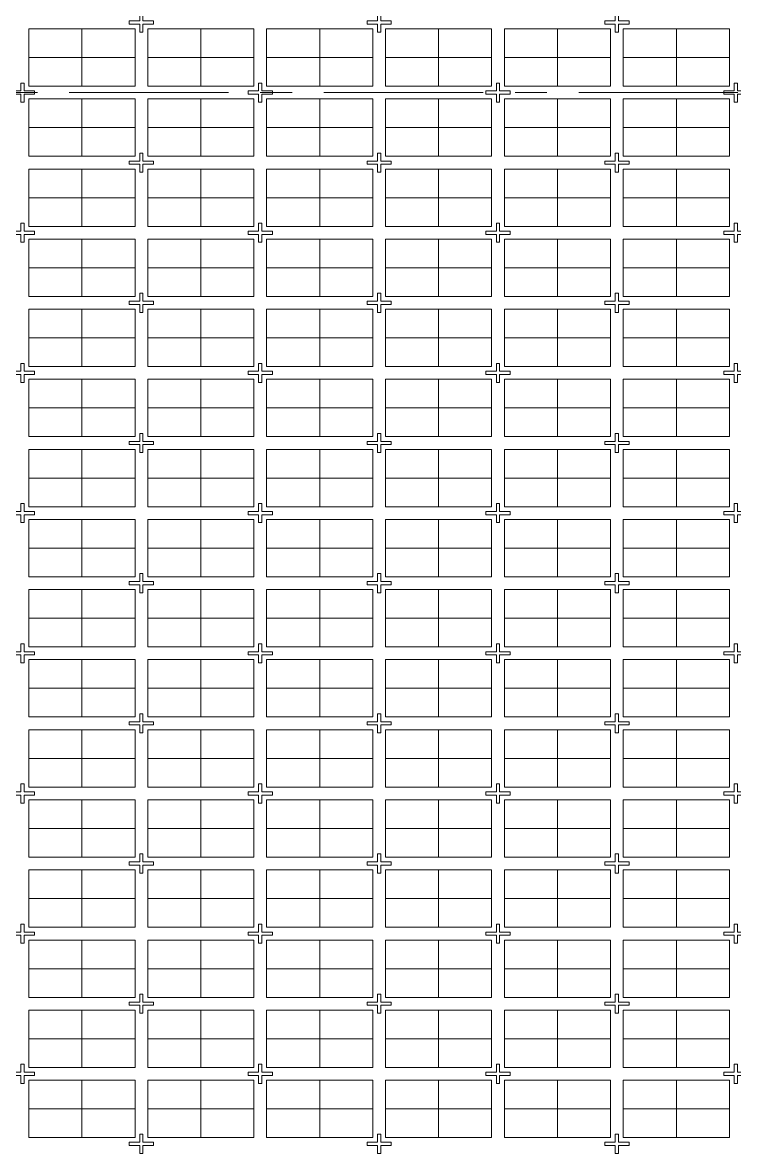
# Model space of a CAD drawing. Extents: x -109 to 32, y -47 to 43.
# Drawn here: x -86.82 to -70.05, y -29.88 to -3.39 of the extents above; entities that cross this region are included whole.
import ezdxf

# ---------------------------------------------------------------- set-up
doc = ezdxf.new("R2010")
doc.units = 0
doc.header["$LTSCALE"] = 3
doc.header["$MEASUREMENT"] = 0
for name, pattern in [('CENTER', [2, 1.25, -0.25, 0.25, -0.25]), ('HIDDEN', [0.375, 0.25, -0.125]), ('PHANTOM', [2.5, 1.25, -0.25, 0.25, -0.25, 0.25, -0.25])]:
    doc.linetypes.add(name, pattern=pattern)
for name, color, linetype, lineweight in [('CLIN', 1, 'CENTER', 15), ('FULL METAL', 33, 'HIDDEN', 15), ('PHANTOM', 5, 'PHANTOM', 15)]:
    doc.layers.add(name, color=color, linetype=linetype, lineweight=lineweight)

# ---------------------------------------------------------------- blocks, each defined once
blk = doc.blocks.new('*U12')
at = {"layer": 'FULL METAL'}
blk.add_lwpolyline([(-0.038, 0.038), (-0.038, 0.225), (0.038, 0.225), (0.038, 0.038), (0.285, 0.038), (0.285, -0.038), (0.038, -0.038), (0.038, -0.225), (-0.038, -0.225), (-0.038, -0.038), (-0.285, -0.038), (-0.285, 0.038)], close=True, dxfattribs=at)
blk = doc.blocks.new('*U13')
at = {"layer": 'CLIN'}
for p in [(5.6, 29.7), (11.2, 29.7), (16.8, 29.7), (22.4, 29.7), (5.6, 26.4), (11.2, 26.4), (16.8, 26.4), (22.4, 26.4), (5.6, 23.1), (11.2, 23.1), (16.8, 23.1), (22.4, 23.1), (5.6, 19.8), (11.2, 19.8), (16.8, 19.8), (22.4, 19.8), (5.6, 16.5), (11.2, 16.5), (16.8, 16.5), (22.4, 16.5), (5.6, 13.2), (11.2, 13.2), (16.8, 13.2), (22.4, 13.2), (5.6, 9.9), (11.2, 9.9), (16.8, 9.9), (22.4, 9.9), (5.6, 6.6), (11.2, 6.6), (16.8, 6.6), (22.4, 6.6)]:
    blk.add_blockref('*U12', p, dxfattribs=at)
blk = doc.blocks.new('*U14')
at = {"layer": 'FULL METAL'}
blk.add_lwpolyline([(-0.038, 0.038), (-0.038, 0.225), (0.038, 0.225), (0.038, 0.038), (0.285, 0.038), (0.285, -0.038), (0.038, -0.038), (0.038, -0.225), (-0.038, -0.225), (-0.038, -0.038), (-0.285, -0.038), (-0.285, 0.038)], close=True, dxfattribs=at)
blk = doc.blocks.new('*U15')
at = {"layer": 'CLIN'}
for p in [(5.6, 29.7), (11.2, 29.7), (16.8, 29.7), (5.6, 26.4), (11.2, 26.4), (16.8, 26.4), (5.6, 23.1), (11.2, 23.1), (16.8, 23.1), (5.6, 19.8), (11.2, 19.8), (16.8, 19.8), (5.6, 16.5), (11.2, 16.5), (16.8, 16.5), (5.6, 13.2), (11.2, 13.2), (16.8, 13.2), (5.6, 9.9), (11.2, 9.9), (16.8, 9.9), (5.6, 6.6), (11.2, 6.6), (16.8, 6.6), (5.6, 3.3), (11.2, 3.3), (16.8, 3.3)]:
    blk.add_blockref('*U14', p, dxfattribs=at)

msp = doc.modelspace()

# ---------------------------------------------------------------- linework, layer by layer
at = {"layer": 'CLIN'}
for p, q in [((-85.4232, -3.5448), (-85.4232, -4.8948)), ((-85.4232, -3.5448), (-85.4232, -4.8948)), ((-82.6232, -3.5448), (-82.6232, -4.8948)), ((-82.6232, -3.5448), (-82.6232, -4.8948)), ((-79.8232, -3.5448), (-79.8232, -4.8948)), ((-79.8232, -3.5448), (-79.8232, -4.8948)), ((-77.0232, -3.5448), (-77.0232, -4.8948)), ((-77.0232, -3.5448), (-77.0232, -4.8948)), ((-74.2232, -3.5448), (-74.2232, -4.8948)), ((-74.2232, -3.5448), (-74.2232, -4.8948)), ((-71.4232, -3.5448), (-71.4232, -4.8948)), ((-71.4232, -3.5448), (-71.4232, -4.8948)), ((-84.1732, -4.2198), (-86.6732, -4.2198)), ((-84.1732, -4.2198), (-86.6732, -4.2198)), ((-81.3732, -4.2198), (-83.8732, -4.2198)), ((-81.3732, -4.2198), (-83.8732, -4.2198)), ((-78.5732, -4.2198), (-81.0732, -4.2198)), ((-78.5732, -4.2198), (-81.0732, -4.2198)), ((-75.7732, -4.2198), (-78.2732, -4.2198)), ((-75.7732, -4.2198), (-78.2732, -4.2198)), ((-72.9732, -4.2198), (-75.4732, -4.2198)), ((-72.9732, -4.2198), (-75.4732, -4.2198)), ((-70.1732, -4.2198), (-72.6732, -4.2198)), ((-70.1732, -4.2198), (-72.6732, -4.2198)), ((-97.7232, -5.0448), (19.2768, -5.0448)), ((-85.4232, -5.1948), (-85.4232, -6.5448)), ((-85.4232, -5.1948), (-85.4232, -6.5448)), ((-82.6232, -5.1948), (-82.6232, -6.5448)), ((-82.6232, -5.1948), (-82.6232, -6.5448)), ((-79.8232, -5.1948), (-79.8232, -6.5448)), ((-79.8232, -5.1948), (-79.8232, -6.5448)), ((-77.0232, -5.1948), (-77.0232, -6.5448)), ((-77.0232, -5.1948), (-77.0232, -6.5448)), ((-74.2232, -5.1948), (-74.2232, -6.5448)), ((-74.2232, -5.1948), (-74.2232, -6.5448)), ((-71.4232, -5.1948), (-71.4232, -6.5448)), ((-71.4232, -5.1948), (-71.4232, -6.5448)), ((-84.1732, -5.8698), (-86.6732, -5.8698)), ((-84.1732, -5.8698), (-86.6732, -5.8698)), ((-81.3732, -5.8698), (-83.8732, -5.8698)), ((-81.3732, -5.8698), (-83.8732, -5.8698)), ((-78.5732, -5.8698), (-81.0732, -5.8698)), ((-78.5732, -5.8698), (-81.0732, -5.8698)), ((-75.7732, -5.8698), (-78.2732, -5.8698)), ((-75.7732, -5.8698), (-78.2732, -5.8698)), ((-72.9732, -5.8698), (-75.4732, -5.8698)), ((-72.9732, -5.8698), (-75.4732, -5.8698)), ((-70.1732, -5.8698), (-72.6732, -5.8698)), ((-70.1732, -5.8698), (-72.6732, -5.8698)), ((-85.4232, -8.1948), (-85.4232, -6.8448)), ((-85.4232, -8.1948), (-85.4232, -6.8448)), ((-82.6232, -8.1948), (-82.6232, -6.8448)), ((-82.6232, -8.1948), (-82.6232, -6.8448)), ((-79.8232, -8.1948), (-79.8232, -6.8448)), ((-79.8232, -8.1948), (-79.8232, -6.8448)), ((-77.0232, -8.1948), (-77.0232, -6.8448)), ((-77.0232, -8.1948), (-77.0232, -6.8448)), ((-74.2232, -8.1948), (-74.2232, -6.8448)), ((-74.2232, -8.1948), (-74.2232, -6.8448)), ((-71.4232, -8.1948), (-71.4232, -6.8448)), ((-71.4232, -8.1948), (-71.4232, -6.8448)), ((-84.1732, -7.5198), (-86.6732, -7.5198)), ((-84.1732, -7.5198), (-86.6732, -7.5198)), ((-81.3732, -7.5198), (-83.8732, -7.5198)), ((-81.3732, -7.5198), (-83.8732, -7.5198)), ((-78.5732, -7.5198), (-81.0732, -7.5198)), ((-78.5732, -7.5198), (-81.0732, -7.5198)), ((-75.7732, -7.5198), (-78.2732, -7.5198)), ((-75.7732, -7.5198), (-78.2732, -7.5198)), ((-72.9732, -7.5198), (-75.4732, -7.5198)), ((-72.9732, -7.5198), (-75.4732, -7.5198)), ((-70.1732, -7.5198), (-72.6732, -7.5198)), ((-70.1732, -7.5198), (-72.6732, -7.5198)), ((-85.4232, -9.8448), (-85.4232, -8.4948)), ((-85.4232, -9.8448), (-85.4232, -8.4948)), ((-82.6232, -9.8448), (-82.6232, -8.4948)), ((-82.6232, -9.8448), (-82.6232, -8.4948)), ((-79.8232, -9.8448), (-79.8232, -8.4948)), ((-79.8232, -9.8448), (-79.8232, -8.4948)), ((-77.0232, -9.8448), (-77.0232, -8.4948)), ((-77.0232, -9.8448), (-77.0232, -8.4948)), ((-74.2232, -9.8448), (-74.2232, -8.4948)), ((-74.2232, -9.8448), (-74.2232, -8.4948)), ((-71.4232, -9.8448), (-71.4232, -8.4948)), ((-71.4232, -9.8448), (-71.4232, -8.4948)), ((-84.1732, -9.1698), (-86.6732, -9.1698)), ((-84.1732, -9.1698), (-86.6732, -9.1698)), ((-81.3732, -9.1698), (-83.8732, -9.1698)), ((-81.3732, -9.1698), (-83.8732, -9.1698)), ((-78.5732, -9.1698), (-81.0732, -9.1698)), ((-78.5732, -9.1698), (-81.0732, -9.1698)), ((-75.7732, -9.1698), (-78.2732, -9.1698)), ((-75.7732, -9.1698), (-78.2732, -9.1698)), ((-72.9732, -9.1698), (-75.4732, -9.1698)), ((-72.9732, -9.1698), (-75.4732, -9.1698)), ((-70.1732, -9.1698), (-72.6732, -9.1698)), ((-70.1732, -9.1698), (-72.6732, -9.1698)), ((-85.4232, -11.4948), (-85.4232, -10.1448)), ((-85.4232, -11.4948), (-85.4232, -10.1448)), ((-82.6232, -11.4948), (-82.6232, -10.1448)), ((-82.6232, -11.4948), (-82.6232, -10.1448)), ((-79.8232, -11.4948), (-79.8232, -10.1448)), ((-79.8232, -11.4948), (-79.8232, -10.1448)), ((-77.0232, -11.4948), (-77.0232, -10.1448)), ((-77.0232, -11.4948), (-77.0232, -10.1448)), ((-74.2232, -11.4948), (-74.2232, -10.1448)), ((-74.2232, -11.4948), (-74.2232, -10.1448)), ((-71.4232, -11.4948), (-71.4232, -10.1448)), ((-71.4232, -11.4948), (-71.4232, -10.1448)), ((-84.1732, -10.8198), (-86.6732, -10.8198)), ((-84.1732, -10.8198), (-86.6732, -10.8198)), ((-81.3732, -10.8198), (-83.8732, -10.8198)), ((-81.3732, -10.8198), (-83.8732, -10.8198)), ((-78.5732, -10.8198), (-81.0732, -10.8198)), ((-78.5732, -10.8198), (-81.0732, -10.8198)), ((-75.7732, -10.8198), (-78.2732, -10.8198)), ((-75.7732, -10.8198), (-78.2732, -10.8198)), ((-72.9732, -10.8198), (-75.4732, -10.8198)), ((-72.9732, -10.8198), (-75.4732, -10.8198)), ((-70.1732, -10.8198), (-72.6732, -10.8198)), ((-70.1732, -10.8198), (-72.6732, -10.8198)), ((-85.4232, -13.1448), (-85.4232, -11.7948)), ((-85.4232, -13.1448), (-85.4232, -11.7948)), ((-82.6232, -13.1448), (-82.6232, -11.7948)), ((-82.6232, -13.1448), (-82.6232, -11.7948)), ((-79.8232, -13.1448), (-79.8232, -11.7948)), ((-79.8232, -13.1448), (-79.8232, -11.7948)), ((-77.0232, -13.1448), (-77.0232, -11.7948)), ((-77.0232, -13.1448), (-77.0232, -11.7948)), ((-74.2232, -13.1448), (-74.2232, -11.7948)), ((-74.2232, -13.1448), (-74.2232, -11.7948)), ((-71.4232, -13.1448), (-71.4232, -11.7948)), ((-71.4232, -13.1448), (-71.4232, -11.7948)), ((-84.1732, -12.4698), (-86.6732, -12.4698)), ((-84.1732, -12.4698), (-86.6732, -12.4698)), ((-81.3732, -12.4698), (-83.8732, -12.4698)), ((-81.3732, -12.4698), (-83.8732, -12.4698)), ((-78.5732, -12.4698), (-81.0732, -12.4698)), ((-78.5732, -12.4698), (-81.0732, -12.4698)), ((-75.7732, -12.4698), (-78.2732, -12.4698)), ((-75.7732, -12.4698), (-78.2732, -12.4698)), ((-72.9732, -12.4698), (-75.4732, -12.4698)), ((-72.9732, -12.4698), (-75.4732, -12.4698)), ((-70.1732, -12.4698), (-72.6732, -12.4698)), ((-70.1732, -12.4698), (-72.6732, -12.4698)), ((-85.4232, -14.7948), (-85.4232, -13.4448)), ((-85.4232, -14.7948), (-85.4232, -13.4448)), ((-82.6232, -14.7948), (-82.6232, -13.4448)), ((-82.6232, -14.7948), (-82.6232, -13.4448)), ((-79.8232, -14.7948), (-79.8232, -13.4448)), ((-79.8232, -14.7948), (-79.8232, -13.4448)), ((-77.0232, -14.7948), (-77.0232, -13.4448)), ((-77.0232, -14.7948), (-77.0232, -13.4448)), ((-74.2232, -14.7948), (-74.2232, -13.4448)), ((-74.2232, -14.7948), (-74.2232, -13.4448)), ((-71.4232, -14.7948), (-71.4232, -13.4448)), ((-71.4232, -14.7948), (-71.4232, -13.4448)), ((-84.1732, -14.1198), (-86.6732, -14.1198)), ((-84.1732, -14.1198), (-86.6732, -14.1198)), ((-81.3732, -14.1198), (-83.8732, -14.1198)), ((-81.3732, -14.1198), (-83.8732, -14.1198)), ((-78.5732, -14.1198), (-81.0732, -14.1198)), ((-78.5732, -14.1198), (-81.0732, -14.1198)), ((-75.7732, -14.1198), (-78.2732, -14.1198)), ((-75.7732, -14.1198), (-78.2732, -14.1198)), ((-72.9732, -14.1198), (-75.4732, -14.1198)), ((-72.9732, -14.1198), (-75.4732, -14.1198)), ((-70.1732, -14.1198), (-72.6732, -14.1198)), ((-70.1732, -14.1198), (-72.6732, -14.1198)), ((-85.4232, -16.4448), (-85.4232, -15.0948)), ((-85.4232, -16.4448), (-85.4232, -15.0948)), ((-82.6232, -16.4448), (-82.6232, -15.0948)), ((-82.6232, -16.4448), (-82.6232, -15.0948)), ((-79.8232, -16.4448), (-79.8232, -15.0948)), ((-79.8232, -16.4448), (-79.8232, -15.0948)), ((-77.0232, -16.4448), (-77.0232, -15.0948)), ((-77.0232, -16.4448), (-77.0232, -15.0948)), ((-74.2232, -16.4448), (-74.2232, -15.0948)), ((-74.2232, -16.4448), (-74.2232, -15.0948)), ((-71.4232, -16.4448), (-71.4232, -15.0948)), ((-71.4232, -16.4448), (-71.4232, -15.0948)), ((-84.1732, -15.7698), (-86.6732, -15.7698)), ((-84.1732, -15.7698), (-86.6732, -15.7698)), ((-81.3732, -15.7698), (-83.8732, -15.7698)), ((-81.3732, -15.7698), (-83.8732, -15.7698)), ((-78.5732, -15.7698), (-81.0732, -15.7698)), ((-78.5732, -15.7698), (-81.0732, -15.7698)), ((-75.7732, -15.7698), (-78.2732, -15.7698)), ((-75.7732, -15.7698), (-78.2732, -15.7698)), ((-72.9732, -15.7698), (-75.4732, -15.7698)), ((-72.9732, -15.7698), (-75.4732, -15.7698)), ((-70.1732, -15.7698), (-72.6732, -15.7698)), ((-70.1732, -15.7698), (-72.6732, -15.7698)), ((-85.4232, -18.0948), (-85.4232, -16.7448)), ((-85.4232, -18.0948), (-85.4232, -16.7448)), ((-82.6232, -18.0948), (-82.6232, -16.7448)), ((-82.6232, -18.0948), (-82.6232, -16.7448)), ((-79.8232, -18.0948), (-79.8232, -16.7448)), ((-79.8232, -18.0948), (-79.8232, -16.7448)), ((-77.0232, -18.0948), (-77.0232, -16.7448)), ((-77.0232, -18.0948), (-77.0232, -16.7448)), ((-74.2232, -18.0948), (-74.2232, -16.7448)), ((-74.2232, -18.0948), (-74.2232, -16.7448)), ((-71.4232, -18.0948), (-71.4232, -16.7448)), ((-71.4232, -18.0948), (-71.4232, -16.7448)), ((-84.1732, -17.4198), (-86.6732, -17.4198)), ((-84.1732, -17.4198), (-86.6732, -17.4198)), ((-81.3732, -17.4198), (-83.8732, -17.4198)), ((-81.3732, -17.4198), (-83.8732, -17.4198)), ((-78.5732, -17.4198), (-81.0732, -17.4198)), ((-78.5732, -17.4198), (-81.0732, -17.4198)), ((-75.7732, -17.4198), (-78.2732, -17.4198)), ((-75.7732, -17.4198), (-78.2732, -17.4198)), ((-72.9732, -17.4198), (-75.4732, -17.4198)), ((-72.9732, -17.4198), (-75.4732, -17.4198)), ((-70.1732, -17.4198), (-72.6732, -17.4198)), ((-70.1732, -17.4198), (-72.6732, -17.4198)), ((-85.4232, -19.7448), (-85.4232, -18.3948)), ((-85.4232, -19.7448), (-85.4232, -18.3948)), ((-82.6232, -19.7448), (-82.6232, -18.3948)), ((-82.6232, -19.7448), (-82.6232, -18.3948)), ((-79.8232, -19.7448), (-79.8232, -18.3948)), ((-79.8232, -19.7448), (-79.8232, -18.3948)), ((-77.0232, -19.7448), (-77.0232, -18.3948)), ((-77.0232, -19.7448), (-77.0232, -18.3948)), ((-74.2232, -19.7448), (-74.2232, -18.3948)), ((-74.2232, -19.7448), (-74.2232, -18.3948)), ((-71.4232, -19.7448), (-71.4232, -18.3948)), ((-71.4232, -19.7448), (-71.4232, -18.3948)), ((-84.1732, -19.0698), (-86.6732, -19.0698)), ((-84.1732, -19.0698), (-86.6732, -19.0698)), ((-81.3732, -19.0698), (-83.8732, -19.0698)), ((-81.3732, -19.0698), (-83.8732, -19.0698)), ((-78.5732, -19.0698), (-81.0732, -19.0698)), ((-78.5732, -19.0698), (-81.0732, -19.0698)), ((-75.7732, -19.0698), (-78.2732, -19.0698)), ((-75.7732, -19.0698), (-78.2732, -19.0698)), ((-72.9732, -19.0698), (-75.4732, -19.0698)), ((-72.9732, -19.0698), (-75.4732, -19.0698)), ((-70.1732, -19.0698), (-72.6732, -19.0698)), ((-70.1732, -19.0698), (-72.6732, -19.0698)), ((-85.4232, -21.3948), (-85.4232, -20.0448)), ((-85.4232, -21.3948), (-85.4232, -20.0448)), ((-82.6232, -21.3948), (-82.6232, -20.0448)), ((-82.6232, -21.3948), (-82.6232, -20.0448)), ((-79.8232, -21.3948), (-79.8232, -20.0448)), ((-79.8232, -21.3948), (-79.8232, -20.0448)), ((-77.0232, -21.3948), (-77.0232, -20.0448)), ((-77.0232, -21.3948), (-77.0232, -20.0448)), ((-74.2232, -21.3948), (-74.2232, -20.0448)), ((-74.2232, -21.3948), (-74.2232, -20.0448)), ((-71.4232, -21.3948), (-71.4232, -20.0448)), ((-71.4232, -21.3948), (-71.4232, -20.0448)), ((-84.1732, -20.7198), (-86.6732, -20.7198)), ((-84.1732, -20.7198), (-86.6732, -20.7198)), ((-81.3732, -20.7198), (-83.8732, -20.7198)), ((-81.3732, -20.7198), (-83.8732, -20.7198)), ((-78.5732, -20.7198), (-81.0732, -20.7198)), ((-78.5732, -20.7198), (-81.0732, -20.7198)), ((-75.7732, -20.7198), (-78.2732, -20.7198)), ((-75.7732, -20.7198), (-78.2732, -20.7198)), ((-72.9732, -20.7198), (-75.4732, -20.7198)), ((-72.9732, -20.7198), (-75.4732, -20.7198)), ((-70.1732, -20.7198), (-72.6732, -20.7198)), ((-70.1732, -20.7198), (-72.6732, -20.7198)), ((-85.4232, -23.0448), (-85.4232, -21.6948)), ((-85.4232, -23.0448), (-85.4232, -21.6948)), ((-82.6232, -23.0448), (-82.6232, -21.6948)), ((-82.6232, -23.0448), (-82.6232, -21.6948)), ((-79.8232, -23.0448), (-79.8232, -21.6948)), ((-79.8232, -23.0448), (-79.8232, -21.6948)), ((-77.0232, -23.0448), (-77.0232, -21.6948)), ((-77.0232, -23.0448), (-77.0232, -21.6948)), ((-74.2232, -23.0448), (-74.2232, -21.6948)), ((-74.2232, -23.0448), (-74.2232, -21.6948)), ((-71.4232, -23.0448), (-71.4232, -21.6948)), ((-71.4232, -23.0448), (-71.4232, -21.6948)), ((-84.1732, -22.3698), (-86.6732, -22.3698)), ((-84.1732, -22.3698), (-86.6732, -22.3698)), ((-81.3732, -22.3698), (-83.8732, -22.3698)), ((-81.3732, -22.3698), (-83.8732, -22.3698)), ((-78.5732, -22.3698), (-81.0732, -22.3698)), ((-78.5732, -22.3698), (-81.0732, -22.3698)), ((-75.7732, -22.3698), (-78.2732, -22.3698)), ((-75.7732, -22.3698), (-78.2732, -22.3698)), ((-72.9732, -22.3698), (-75.4732, -22.3698)), ((-72.9732, -22.3698), (-75.4732, -22.3698)), ((-70.1732, -22.3698), (-72.6732, -22.3698)), ((-70.1732, -22.3698), (-72.6732, -22.3698)), ((-85.4232, -24.6948), (-85.4232, -23.3448)), ((-85.4232, -24.6948), (-85.4232, -23.3448)), ((-82.6232, -24.6948), (-82.6232, -23.3448)), ((-82.6232, -24.6948), (-82.6232, -23.3448)), ((-79.8232, -24.6948), (-79.8232, -23.3448)), ((-79.8232, -24.6948), (-79.8232, -23.3448)), ((-77.0232, -24.6948), (-77.0232, -23.3448)), ((-77.0232, -24.6948), (-77.0232, -23.3448)), ((-74.2232, -24.6948), (-74.2232, -23.3448)), ((-74.2232, -24.6948), (-74.2232, -23.3448)), ((-71.4232, -24.6948), (-71.4232, -23.3448)), ((-71.4232, -24.6948), (-71.4232, -23.3448)), ((-84.1732, -24.0198), (-86.6732, -24.0198)), ((-84.1732, -24.0198), (-86.6732, -24.0198)), ((-81.3732, -24.0198), (-83.8732, -24.0198)), ((-81.3732, -24.0198), (-83.8732, -24.0198)), ((-78.5732, -24.0198), (-81.0732, -24.0198)), ((-78.5732, -24.0198), (-81.0732, -24.0198)), ((-75.7732, -24.0198), (-78.2732, -24.0198)), ((-75.7732, -24.0198), (-78.2732, -24.0198)), ((-72.9732, -24.0198), (-75.4732, -24.0198)), ((-72.9732, -24.0198), (-75.4732, -24.0198)), ((-70.1732, -24.0198), (-72.6732, -24.0198)), ((-70.1732, -24.0198), (-72.6732, -24.0198)), ((-85.4232, -26.3448), (-85.4232, -24.9948)), ((-85.4232, -26.3448), (-85.4232, -24.9948)), ((-82.6232, -26.3448), (-82.6232, -24.9948)), ((-82.6232, -26.3448), (-82.6232, -24.9948)), ((-79.8232, -26.3448), (-79.8232, -24.9948)), ((-79.8232, -26.3448), (-79.8232, -24.9948)), ((-77.0232, -26.3448), (-77.0232, -24.9948)), ((-77.0232, -26.3448), (-77.0232, -24.9948)), ((-74.2232, -26.3448), (-74.2232, -24.9948)), ((-74.2232, -26.3448), (-74.2232, -24.9948)), ((-71.4232, -26.3448), (-71.4232, -24.9948)), ((-71.4232, -26.3448), (-71.4232, -24.9948)), ((-84.1732, -25.6698), (-86.6732, -25.6698)), ((-84.1732, -25.6698), (-86.6732, -25.6698)), ((-81.3732, -25.6698), (-83.8732, -25.6698)), ((-81.3732, -25.6698), (-83.8732, -25.6698)), ((-78.5732, -25.6698), (-81.0732, -25.6698)), ((-78.5732, -25.6698), (-81.0732, -25.6698)), ((-75.7732, -25.6698), (-78.2732, -25.6698)), ((-75.7732, -25.6698), (-78.2732, -25.6698)), ((-72.9732, -25.6698), (-75.4732, -25.6698)), ((-72.9732, -25.6698), (-75.4732, -25.6698)), ((-70.1732, -25.6698), (-72.6732, -25.6698)), ((-70.1732, -25.6698), (-72.6732, -25.6698)), ((-85.4232, -27.9948), (-85.4232, -26.6448)), ((-85.4232, -27.9948), (-85.4232, -26.6448)), ((-82.6232, -27.9948), (-82.6232, -26.6448)), ((-82.6232, -27.9948), (-82.6232, -26.6448)), ((-79.8232, -27.9948), (-79.8232, -26.6448)), ((-79.8232, -27.9948), (-79.8232, -26.6448)), ((-77.0232, -27.9948), (-77.0232, -26.6448)), ((-77.0232, -27.9948), (-77.0232, -26.6448)), ((-74.2232, -27.9948), (-74.2232, -26.6448)), ((-74.2232, -27.9948), (-74.2232, -26.6448)), ((-71.4232, -27.9948), (-71.4232, -26.6448)), ((-71.4232, -27.9948), (-71.4232, -26.6448)), ((-84.1732, -27.3198), (-86.6732, -27.3198)), ((-84.1732, -27.3198), (-86.6732, -27.3198)), ((-81.3732, -27.3198), (-83.8732, -27.3198)), ((-81.3732, -27.3198), (-83.8732, -27.3198)), ((-78.5732, -27.3198), (-81.0732, -27.3198)), ((-78.5732, -27.3198), (-81.0732, -27.3198)), ((-75.7732, -27.3198), (-78.2732, -27.3198)), ((-75.7732, -27.3198), (-78.2732, -27.3198)), ((-72.9732, -27.3198), (-75.4732, -27.3198)), ((-72.9732, -27.3198), (-75.4732, -27.3198)), ((-70.1732, -27.3198), (-72.6732, -27.3198)), ((-70.1732, -27.3198), (-72.6732, -27.3198)), ((-85.4232, -29.6448), (-85.4232, -28.2948)), ((-85.4232, -29.6448), (-85.4232, -28.2948)), ((-82.6232, -29.6448), (-82.6232, -28.2948)), ((-82.6232, -29.6448), (-82.6232, -28.2948)), ((-79.8232, -29.6448), (-79.8232, -28.2948)), ((-79.8232, -29.6448), (-79.8232, -28.2948)), ((-77.0232, -29.6448), (-77.0232, -28.2948)), ((-77.0232, -29.6448), (-77.0232, -28.2948)), ((-74.2232, -29.6448), (-74.2232, -28.2948)), ((-74.2232, -29.6448), (-74.2232, -28.2948)), ((-71.4232, -29.6448), (-71.4232, -28.2948)), ((-71.4232, -29.6448), (-71.4232, -28.2948)), ((-84.1732, -28.9698), (-86.6732, -28.9698)), ((-84.1732, -28.9698), (-86.6732, -28.9698)), ((-81.3732, -28.9698), (-83.8732, -28.9698)), ((-81.3732, -28.9698), (-83.8732, -28.9698)), ((-78.5732, -28.9698), (-81.0732, -28.9698)), ((-78.5732, -28.9698), (-81.0732, -28.9698)), ((-75.7732, -28.9698), (-78.2732, -28.9698)), ((-75.7732, -28.9698), (-78.2732, -28.9698)), ((-72.9732, -28.9698), (-75.4732, -28.9698)), ((-72.9732, -28.9698), (-75.4732, -28.9698)), ((-70.1732, -28.9698), (-72.6732, -28.9698)), ((-70.1732, -28.9698), (-72.6732, -28.9698))]:
    msp.add_line(p, q, dxfattribs=at)
at = {"layer": 'PHANTOM'}
for points in [[(-84.1732, -3.5448), (-86.6732, -3.5448), (-86.6732, -4.8948), (-84.1732, -4.8948)], [(-84.1732, -3.5448), (-86.6732, -3.5448), (-86.6732, -4.8948), (-84.1732, -4.8948)], [(-81.3732, -3.5448), (-83.8732, -3.5448), (-83.8732, -4.8948), (-81.3732, -4.8948)], [(-81.3732, -3.5448), (-83.8732, -3.5448), (-83.8732, -4.8948), (-81.3732, -4.8948)], [(-78.5732, -3.5448), (-81.0732, -3.5448), (-81.0732, -4.8948), (-78.5732, -4.8948)], [(-78.5732, -3.5448), (-81.0732, -3.5448), (-81.0732, -4.8948), (-78.5732, -4.8948)], [(-75.7732, -3.5448), (-78.2732, -3.5448), (-78.2732, -4.8948), (-75.7732, -4.8948)], [(-75.7732, -3.5448), (-78.2732, -3.5448), (-78.2732, -4.8948), (-75.7732, -4.8948)], [(-72.9732, -3.5448), (-75.4732, -3.5448), (-75.4732, -4.8948), (-72.9732, -4.8948)], [(-72.9732, -3.5448), (-75.4732, -3.5448), (-75.4732, -4.8948), (-72.9732, -4.8948)], [(-70.1732, -3.5448), (-72.6732, -3.5448), (-72.6732, -4.8948), (-70.1732, -4.8948)], [(-70.1732, -3.5448), (-72.6732, -3.5448), (-72.6732, -4.8948), (-70.1732, -4.8948)], [(-84.1732, -5.1948), (-86.6732, -5.1948), (-86.6732, -6.5448), (-84.1732, -6.5448)], [(-84.1732, -5.1948), (-86.6732, -5.1948), (-86.6732, -6.5448), (-84.1732, -6.5448)], [(-81.3732, -5.1948), (-83.8732, -5.1948), (-83.8732, -6.5448), (-81.3732, -6.5448)], [(-81.3732, -5.1948), (-83.8732, -5.1948), (-83.8732, -6.5448), (-81.3732, -6.5448)], [(-78.5732, -5.1948), (-81.0732, -5.1948), (-81.0732, -6.5448), (-78.5732, -6.5448)], [(-78.5732, -5.1948), (-81.0732, -5.1948), (-81.0732, -6.5448), (-78.5732, -6.5448)], [(-75.7732, -5.1948), (-78.2732, -5.1948), (-78.2732, -6.5448), (-75.7732, -6.5448)], [(-75.7732, -5.1948), (-78.2732, -5.1948), (-78.2732, -6.5448), (-75.7732, -6.5448)], [(-72.9732, -5.1948), (-75.4732, -5.1948), (-75.4732, -6.5448), (-72.9732, -6.5448)], [(-72.9732, -5.1948), (-75.4732, -5.1948), (-75.4732, -6.5448), (-72.9732, -6.5448)], [(-70.1732, -5.1948), (-72.6732, -5.1948), (-72.6732, -6.5448), (-70.1732, -6.5448)], [(-70.1732, -5.1948), (-72.6732, -5.1948), (-72.6732, -6.5448), (-70.1732, -6.5448)], [(-84.1732, -8.1948), (-86.6732, -8.1948), (-86.6732, -6.8448), (-84.1732, -6.8448)], [(-84.1732, -8.1948), (-86.6732, -8.1948), (-86.6732, -6.8448), (-84.1732, -6.8448)], [(-81.3732, -8.1948), (-83.8732, -8.1948), (-83.8732, -6.8448), (-81.3732, -6.8448)], [(-81.3732, -8.1948), (-83.8732, -8.1948), (-83.8732, -6.8448), (-81.3732, -6.8448)], [(-78.5732, -8.1948), (-81.0732, -8.1948), (-81.0732, -6.8448), (-78.5732, -6.8448)], [(-78.5732, -8.1948), (-81.0732, -8.1948), (-81.0732, -6.8448), (-78.5732, -6.8448)], [(-75.7732, -8.1948), (-78.2732, -8.1948), (-78.2732, -6.8448), (-75.7732, -6.8448)], [(-75.7732, -8.1948), (-78.2732, -8.1948), (-78.2732, -6.8448), (-75.7732, -6.8448)], [(-72.9732, -8.1948), (-75.4732, -8.1948), (-75.4732, -6.8448), (-72.9732, -6.8448)], [(-72.9732, -8.1948), (-75.4732, -8.1948), (-75.4732, -6.8448), (-72.9732, -6.8448)], [(-70.1732, -8.1948), (-72.6732, -8.1948), (-72.6732, -6.8448), (-70.1732, -6.8448)], [(-70.1732, -8.1948), (-72.6732, -8.1948), (-72.6732, -6.8448), (-70.1732, -6.8448)], [(-84.1732, -9.8448), (-86.6732, -9.8448), (-86.6732, -8.4948), (-84.1732, -8.4948)], [(-84.1732, -9.8448), (-86.6732, -9.8448), (-86.6732, -8.4948), (-84.1732, -8.4948)], [(-81.3732, -9.8448), (-83.8732, -9.8448), (-83.8732, -8.4948), (-81.3732, -8.4948)], [(-81.3732, -9.8448), (-83.8732, -9.8448), (-83.8732, -8.4948), (-81.3732, -8.4948)], [(-78.5732, -9.8448), (-81.0732, -9.8448), (-81.0732, -8.4948), (-78.5732, -8.4948)], [(-78.5732, -9.8448), (-81.0732, -9.8448), (-81.0732, -8.4948), (-78.5732, -8.4948)], [(-75.7732, -9.8448), (-78.2732, -9.8448), (-78.2732, -8.4948), (-75.7732, -8.4948)], [(-75.7732, -9.8448), (-78.2732, -9.8448), (-78.2732, -8.4948), (-75.7732, -8.4948)], [(-72.9732, -9.8448), (-75.4732, -9.8448), (-75.4732, -8.4948), (-72.9732, -8.4948)], [(-72.9732, -9.8448), (-75.4732, -9.8448), (-75.4732, -8.4948), (-72.9732, -8.4948)], [(-70.1732, -9.8448), (-72.6732, -9.8448), (-72.6732, -8.4948), (-70.1732, -8.4948)], [(-70.1732, -9.8448), (-72.6732, -9.8448), (-72.6732, -8.4948), (-70.1732, -8.4948)], [(-84.1732, -11.4948), (-86.6732, -11.4948), (-86.6732, -10.1448), (-84.1732, -10.1448)], [(-84.1732, -11.4948), (-86.6732, -11.4948), (-86.6732, -10.1448), (-84.1732, -10.1448)], [(-81.3732, -11.4948), (-83.8732, -11.4948), (-83.8732, -10.1448), (-81.3732, -10.1448)], [(-81.3732, -11.4948), (-83.8732, -11.4948), (-83.8732, -10.1448), (-81.3732, -10.1448)], [(-78.5732, -11.4948), (-81.0732, -11.4948), (-81.0732, -10.1448), (-78.5732, -10.1448)], [(-78.5732, -11.4948), (-81.0732, -11.4948), (-81.0732, -10.1448), (-78.5732, -10.1448)], [(-75.7732, -11.4948), (-78.2732, -11.4948), (-78.2732, -10.1448), (-75.7732, -10.1448)], [(-75.7732, -11.4948), (-78.2732, -11.4948), (-78.2732, -10.1448), (-75.7732, -10.1448)], [(-72.9732, -11.4948), (-75.4732, -11.4948), (-75.4732, -10.1448), (-72.9732, -10.1448)], [(-72.9732, -11.4948), (-75.4732, -11.4948), (-75.4732, -10.1448), (-72.9732, -10.1448)], [(-70.1732, -11.4948), (-72.6732, -11.4948), (-72.6732, -10.1448), (-70.1732, -10.1448)], [(-70.1732, -11.4948), (-72.6732, -11.4948), (-72.6732, -10.1448), (-70.1732, -10.1448)], [(-84.1732, -13.1448), (-86.6732, -13.1448), (-86.6732, -11.7948), (-84.1732, -11.7948)], [(-84.1732, -13.1448), (-86.6732, -13.1448), (-86.6732, -11.7948), (-84.1732, -11.7948)], [(-81.3732, -13.1448), (-83.8732, -13.1448), (-83.8732, -11.7948), (-81.3732, -11.7948)], [(-81.3732, -13.1448), (-83.8732, -13.1448), (-83.8732, -11.7948), (-81.3732, -11.7948)], [(-78.5732, -13.1448), (-81.0732, -13.1448), (-81.0732, -11.7948), (-78.5732, -11.7948)], [(-78.5732, -13.1448), (-81.0732, -13.1448), (-81.0732, -11.7948), (-78.5732, -11.7948)], [(-75.7732, -13.1448), (-78.2732, -13.1448), (-78.2732, -11.7948), (-75.7732, -11.7948)], [(-75.7732, -13.1448), (-78.2732, -13.1448), (-78.2732, -11.7948), (-75.7732, -11.7948)], [(-72.9732, -13.1448), (-75.4732, -13.1448), (-75.4732, -11.7948), (-72.9732, -11.7948)], [(-72.9732, -13.1448), (-75.4732, -13.1448), (-75.4732, -11.7948), (-72.9732, -11.7948)], [(-70.1732, -13.1448), (-72.6732, -13.1448), (-72.6732, -11.7948), (-70.1732, -11.7948)], [(-70.1732, -13.1448), (-72.6732, -13.1448), (-72.6732, -11.7948), (-70.1732, -11.7948)], [(-84.1732, -14.7948), (-86.6732, -14.7948), (-86.6732, -13.4448), (-84.1732, -13.4448)], [(-84.1732, -14.7948), (-86.6732, -14.7948), (-86.6732, -13.4448), (-84.1732, -13.4448)], [(-81.3732, -14.7948), (-83.8732, -14.7948), (-83.8732, -13.4448), (-81.3732, -13.4448)], [(-81.3732, -14.7948), (-83.8732, -14.7948), (-83.8732, -13.4448), (-81.3732, -13.4448)], [(-78.5732, -14.7948), (-81.0732, -14.7948), (-81.0732, -13.4448), (-78.5732, -13.4448)], [(-78.5732, -14.7948), (-81.0732, -14.7948), (-81.0732, -13.4448), (-78.5732, -13.4448)], [(-75.7732, -14.7948), (-78.2732, -14.7948), (-78.2732, -13.4448), (-75.7732, -13.4448)], [(-75.7732, -14.7948), (-78.2732, -14.7948), (-78.2732, -13.4448), (-75.7732, -13.4448)], [(-72.9732, -14.7948), (-75.4732, -14.7948), (-75.4732, -13.4448), (-72.9732, -13.4448)], [(-72.9732, -14.7948), (-75.4732, -14.7948), (-75.4732, -13.4448), (-72.9732, -13.4448)], [(-70.1732, -14.7948), (-72.6732, -14.7948), (-72.6732, -13.4448), (-70.1732, -13.4448)], [(-70.1732, -14.7948), (-72.6732, -14.7948), (-72.6732, -13.4448), (-70.1732, -13.4448)], [(-84.1732, -16.4448), (-86.6732, -16.4448), (-86.6732, -15.0948), (-84.1732, -15.0948)], [(-84.1732, -16.4448), (-86.6732, -16.4448), (-86.6732, -15.0948), (-84.1732, -15.0948)], [(-81.3732, -16.4448), (-83.8732, -16.4448), (-83.8732, -15.0948), (-81.3732, -15.0948)], [(-81.3732, -16.4448), (-83.8732, -16.4448), (-83.8732, -15.0948), (-81.3732, -15.0948)], [(-78.5732, -16.4448), (-81.0732, -16.4448), (-81.0732, -15.0948), (-78.5732, -15.0948)], [(-78.5732, -16.4448), (-81.0732, -16.4448), (-81.0732, -15.0948), (-78.5732, -15.0948)], [(-75.7732, -16.4448), (-78.2732, -16.4448), (-78.2732, -15.0948), (-75.7732, -15.0948)], [(-75.7732, -16.4448), (-78.2732, -16.4448), (-78.2732, -15.0948), (-75.7732, -15.0948)], [(-72.9732, -16.4448), (-75.4732, -16.4448), (-75.4732, -15.0948), (-72.9732, -15.0948)], [(-72.9732, -16.4448), (-75.4732, -16.4448), (-75.4732, -15.0948), (-72.9732, -15.0948)], [(-70.1732, -16.4448), (-72.6732, -16.4448), (-72.6732, -15.0948), (-70.1732, -15.0948)], [(-70.1732, -16.4448), (-72.6732, -16.4448), (-72.6732, -15.0948), (-70.1732, -15.0948)], [(-84.1732, -18.0948), (-86.6732, -18.0948), (-86.6732, -16.7448), (-84.1732, -16.7448)], [(-84.1732, -18.0948), (-86.6732, -18.0948), (-86.6732, -16.7448), (-84.1732, -16.7448)], [(-81.3732, -18.0948), (-83.8732, -18.0948), (-83.8732, -16.7448), (-81.3732, -16.7448)], [(-81.3732, -18.0948), (-83.8732, -18.0948), (-83.8732, -16.7448), (-81.3732, -16.7448)], [(-78.5732, -18.0948), (-81.0732, -18.0948), (-81.0732, -16.7448), (-78.5732, -16.7448)], [(-78.5732, -18.0948), (-81.0732, -18.0948), (-81.0732, -16.7448), (-78.5732, -16.7448)], [(-75.7732, -18.0948), (-78.2732, -18.0948), (-78.2732, -16.7448), (-75.7732, -16.7448)], [(-75.7732, -18.0948), (-78.2732, -18.0948), (-78.2732, -16.7448), (-75.7732, -16.7448)], [(-72.9732, -18.0948), (-75.4732, -18.0948), (-75.4732, -16.7448), (-72.9732, -16.7448)], [(-72.9732, -18.0948), (-75.4732, -18.0948), (-75.4732, -16.7448), (-72.9732, -16.7448)], [(-70.1732, -18.0948), (-72.6732, -18.0948), (-72.6732, -16.7448), (-70.1732, -16.7448)], [(-70.1732, -18.0948), (-72.6732, -18.0948), (-72.6732, -16.7448), (-70.1732, -16.7448)], [(-84.1732, -19.7448), (-86.6732, -19.7448), (-86.6732, -18.3948), (-84.1732, -18.3948)], [(-84.1732, -19.7448), (-86.6732, -19.7448), (-86.6732, -18.3948), (-84.1732, -18.3948)], [(-81.3732, -19.7448), (-83.8732, -19.7448), (-83.8732, -18.3948), (-81.3732, -18.3948)], [(-81.3732, -19.7448), (-83.8732, -19.7448), (-83.8732, -18.3948), (-81.3732, -18.3948)], [(-78.5732, -19.7448), (-81.0732, -19.7448), (-81.0732, -18.3948), (-78.5732, -18.3948)], [(-78.5732, -19.7448), (-81.0732, -19.7448), (-81.0732, -18.3948), (-78.5732, -18.3948)], [(-75.7732, -19.7448), (-78.2732, -19.7448), (-78.2732, -18.3948), (-75.7732, -18.3948)], [(-75.7732, -19.7448), (-78.2732, -19.7448), (-78.2732, -18.3948), (-75.7732, -18.3948)], [(-72.9732, -19.7448), (-75.4732, -19.7448), (-75.4732, -18.3948), (-72.9732, -18.3948)], [(-72.9732, -19.7448), (-75.4732, -19.7448), (-75.4732, -18.3948), (-72.9732, -18.3948)], [(-70.1732, -19.7448), (-72.6732, -19.7448), (-72.6732, -18.3948), (-70.1732, -18.3948)], [(-70.1732, -19.7448), (-72.6732, -19.7448), (-72.6732, -18.3948), (-70.1732, -18.3948)], [(-84.1732, -21.3948), (-86.6732, -21.3948), (-86.6732, -20.0448), (-84.1732, -20.0448)], [(-84.1732, -21.3948), (-86.6732, -21.3948), (-86.6732, -20.0448), (-84.1732, -20.0448)], [(-81.3732, -21.3948), (-83.8732, -21.3948), (-83.8732, -20.0448), (-81.3732, -20.0448)], [(-81.3732, -21.3948), (-83.8732, -21.3948), (-83.8732, -20.0448), (-81.3732, -20.0448)], [(-78.5732, -21.3948), (-81.0732, -21.3948), (-81.0732, -20.0448), (-78.5732, -20.0448)], [(-78.5732, -21.3948), (-81.0732, -21.3948), (-81.0732, -20.0448), (-78.5732, -20.0448)], [(-75.7732, -21.3948), (-78.2732, -21.3948), (-78.2732, -20.0448), (-75.7732, -20.0448)], [(-75.7732, -21.3948), (-78.2732, -21.3948), (-78.2732, -20.0448), (-75.7732, -20.0448)], [(-72.9732, -21.3948), (-75.4732, -21.3948), (-75.4732, -20.0448), (-72.9732, -20.0448)], [(-72.9732, -21.3948), (-75.4732, -21.3948), (-75.4732, -20.0448), (-72.9732, -20.0448)], [(-70.1732, -21.3948), (-72.6732, -21.3948), (-72.6732, -20.0448), (-70.1732, -20.0448)], [(-70.1732, -21.3948), (-72.6732, -21.3948), (-72.6732, -20.0448), (-70.1732, -20.0448)], [(-84.1732, -23.0448), (-86.6732, -23.0448), (-86.6732, -21.6948), (-84.1732, -21.6948)], [(-84.1732, -23.0448), (-86.6732, -23.0448), (-86.6732, -21.6948), (-84.1732, -21.6948)], [(-81.3732, -23.0448), (-83.8732, -23.0448), (-83.8732, -21.6948), (-81.3732, -21.6948)], [(-81.3732, -23.0448), (-83.8732, -23.0448), (-83.8732, -21.6948), (-81.3732, -21.6948)], [(-78.5732, -23.0448), (-81.0732, -23.0448), (-81.0732, -21.6948), (-78.5732, -21.6948)], [(-78.5732, -23.0448), (-81.0732, -23.0448), (-81.0732, -21.6948), (-78.5732, -21.6948)], [(-75.7732, -23.0448), (-78.2732, -23.0448), (-78.2732, -21.6948), (-75.7732, -21.6948)], [(-75.7732, -23.0448), (-78.2732, -23.0448), (-78.2732, -21.6948), (-75.7732, -21.6948)], [(-72.9732, -23.0448), (-75.4732, -23.0448), (-75.4732, -21.6948), (-72.9732, -21.6948)], [(-72.9732, -23.0448), (-75.4732, -23.0448), (-75.4732, -21.6948), (-72.9732, -21.6948)], [(-70.1732, -23.0448), (-72.6732, -23.0448), (-72.6732, -21.6948), (-70.1732, -21.6948)], [(-70.1732, -23.0448), (-72.6732, -23.0448), (-72.6732, -21.6948), (-70.1732, -21.6948)], [(-84.1732, -24.6948), (-86.6732, -24.6948), (-86.6732, -23.3448), (-84.1732, -23.3448)], [(-84.1732, -24.6948), (-86.6732, -24.6948), (-86.6732, -23.3448), (-84.1732, -23.3448)], [(-81.3732, -24.6948), (-83.8732, -24.6948), (-83.8732, -23.3448), (-81.3732, -23.3448)], [(-81.3732, -24.6948), (-83.8732, -24.6948), (-83.8732, -23.3448), (-81.3732, -23.3448)], [(-78.5732, -24.6948), (-81.0732, -24.6948), (-81.0732, -23.3448), (-78.5732, -23.3448)], [(-78.5732, -24.6948), (-81.0732, -24.6948), (-81.0732, -23.3448), (-78.5732, -23.3448)], [(-75.7732, -24.6948), (-78.2732, -24.6948), (-78.2732, -23.3448), (-75.7732, -23.3448)], [(-75.7732, -24.6948), (-78.2732, -24.6948), (-78.2732, -23.3448), (-75.7732, -23.3448)], [(-72.9732, -24.6948), (-75.4732, -24.6948), (-75.4732, -23.3448), (-72.9732, -23.3448)], [(-72.9732, -24.6948), (-75.4732, -24.6948), (-75.4732, -23.3448), (-72.9732, -23.3448)], [(-70.1732, -24.6948), (-72.6732, -24.6948), (-72.6732, -23.3448), (-70.1732, -23.3448)], [(-70.1732, -24.6948), (-72.6732, -24.6948), (-72.6732, -23.3448), (-70.1732, -23.3448)], [(-84.1732, -26.3448), (-86.6732, -26.3448), (-86.6732, -24.9948), (-84.1732, -24.9948)], [(-84.1732, -26.3448), (-86.6732, -26.3448), (-86.6732, -24.9948), (-84.1732, -24.9948)], [(-81.3732, -26.3448), (-83.8732, -26.3448), (-83.8732, -24.9948), (-81.3732, -24.9948)], [(-81.3732, -26.3448), (-83.8732, -26.3448), (-83.8732, -24.9948), (-81.3732, -24.9948)], [(-78.5732, -26.3448), (-81.0732, -26.3448), (-81.0732, -24.9948), (-78.5732, -24.9948)], [(-78.5732, -26.3448), (-81.0732, -26.3448), (-81.0732, -24.9948), (-78.5732, -24.9948)], [(-75.7732, -26.3448), (-78.2732, -26.3448), (-78.2732, -24.9948), (-75.7732, -24.9948)], [(-75.7732, -26.3448), (-78.2732, -26.3448), (-78.2732, -24.9948), (-75.7732, -24.9948)], [(-72.9732, -26.3448), (-75.4732, -26.3448), (-75.4732, -24.9948), (-72.9732, -24.9948)], [(-72.9732, -26.3448), (-75.4732, -26.3448), (-75.4732, -24.9948), (-72.9732, -24.9948)], [(-70.1732, -26.3448), (-72.6732, -26.3448), (-72.6732, -24.9948), (-70.1732, -24.9948)], [(-70.1732, -26.3448), (-72.6732, -26.3448), (-72.6732, -24.9948), (-70.1732, -24.9948)], [(-84.1732, -27.9948), (-86.6732, -27.9948), (-86.6732, -26.6448), (-84.1732, -26.6448)], [(-84.1732, -27.9948), (-86.6732, -27.9948), (-86.6732, -26.6448), (-84.1732, -26.6448)], [(-81.3732, -27.9948), (-83.8732, -27.9948), (-83.8732, -26.6448), (-81.3732, -26.6448)], [(-81.3732, -27.9948), (-83.8732, -27.9948), (-83.8732, -26.6448), (-81.3732, -26.6448)], [(-78.5732, -27.9948), (-81.0732, -27.9948), (-81.0732, -26.6448), (-78.5732, -26.6448)], [(-78.5732, -27.9948), (-81.0732, -27.9948), (-81.0732, -26.6448), (-78.5732, -26.6448)], [(-75.7732, -27.9948), (-78.2732, -27.9948), (-78.2732, -26.6448), (-75.7732, -26.6448)], [(-75.7732, -27.9948), (-78.2732, -27.9948), (-78.2732, -26.6448), (-75.7732, -26.6448)], [(-72.9732, -27.9948), (-75.4732, -27.9948), (-75.4732, -26.6448), (-72.9732, -26.6448)], [(-72.9732, -27.9948), (-75.4732, -27.9948), (-75.4732, -26.6448), (-72.9732, -26.6448)], [(-70.1732, -27.9948), (-72.6732, -27.9948), (-72.6732, -26.6448), (-70.1732, -26.6448)], [(-70.1732, -27.9948), (-72.6732, -27.9948), (-72.6732, -26.6448), (-70.1732, -26.6448)], [(-84.1732, -29.6448), (-86.6732, -29.6448), (-86.6732, -28.2948), (-84.1732, -28.2948)], [(-84.1732, -29.6448), (-86.6732, -29.6448), (-86.6732, -28.2948), (-84.1732, -28.2948)], [(-81.3732, -29.6448), (-83.8732, -29.6448), (-83.8732, -28.2948), (-81.3732, -28.2948)], [(-81.3732, -29.6448), (-83.8732, -29.6448), (-83.8732, -28.2948), (-81.3732, -28.2948)], [(-78.5732, -29.6448), (-81.0732, -29.6448), (-81.0732, -28.2948), (-78.5732, -28.2948)], [(-78.5732, -29.6448), (-81.0732, -29.6448), (-81.0732, -28.2948), (-78.5732, -28.2948)], [(-75.7732, -29.6448), (-78.2732, -29.6448), (-78.2732, -28.2948), (-75.7732, -28.2948)], [(-75.7732, -29.6448), (-78.2732, -29.6448), (-78.2732, -28.2948), (-75.7732, -28.2948)], [(-72.9732, -29.6448), (-75.4732, -29.6448), (-75.4732, -28.2948), (-72.9732, -28.2948)], [(-72.9732, -29.6448), (-75.4732, -29.6448), (-75.4732, -28.2948), (-72.9732, -28.2948)], [(-70.1732, -29.6448), (-72.6732, -29.6448), (-72.6732, -28.2948), (-70.1732, -28.2948)], [(-70.1732, -29.6448), (-72.6732, -29.6448), (-72.6732, -28.2948), (-70.1732, -28.2948)]]:
    msp.add_lwpolyline(points, close=True, dxfattribs=at)

# ---------------------------------------------------------------- block references
at = {"layer": 'CLIN'}
for name, p in [('*U13', (-92.4232, -34.7448)), ('*U15', (-89.6232, -33.0948))]:
    msp.add_blockref(name, p, dxfattribs=at)

doc.saveas('drawing.dxf')
